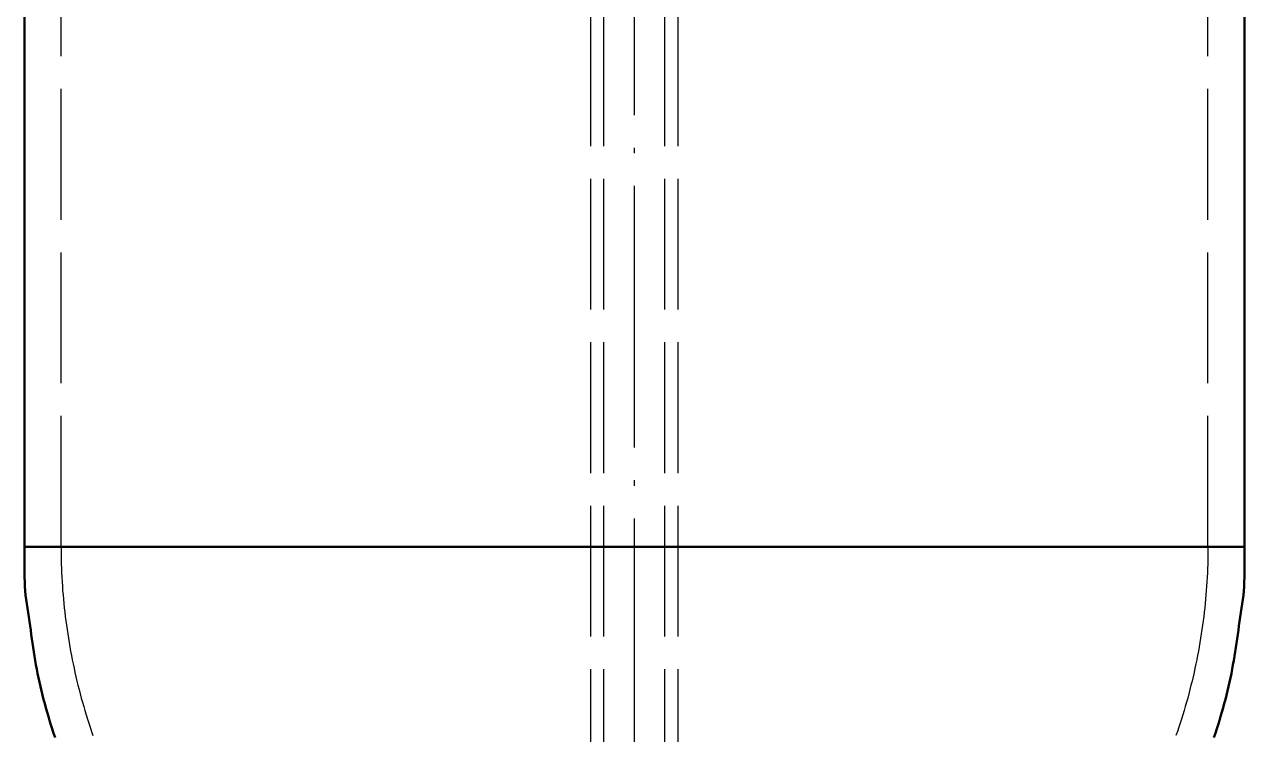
# Model space of a CAD drawing. Header units: millimetres. Extents: x 0 to 420, y 0 to 297.
# Drawn here: x 162.3 to 190.3, y 120.29 to 136.58 of the extents above; entities that cross this region are included whole.
import ezdxf

# ---------------------------------------------------------------- set-up
doc = ezdxf.new("R2010")
doc.units = ezdxf.units.MM
doc.linetypes.add('ISO02-TRAZOS', pattern=[3.75, 3, -0.75])
doc.linetypes.add('ISO04-TRAZO-PUNTO', pattern=[7.625, 6, -0.75, 0.125, -0.75])
for name, color, linetype, lineweight in [('01-VISIBLE', 7, 'CONTINUOUS', 50), ('02-OCULTA', 4, 'ISO02-TRAZOS', 25), ('03-EJE', 1, 'ISO04-TRAZO-PUNTO', 25)]:
    doc.layers.add(name, color=color, linetype=linetype, lineweight=lineweight)

msp = doc.modelspace()

# ---------------------------------------------------------------- linework, layer by layer
at = {"layer": '01-VISIBLE'}
for p, q in [((162.298, 124.6), (162.298, 159.04)), ((190.298, 124.6), (190.298, 159.04))]:
    msp.add_line(p, q, dxfattribs=at)
for points in [[(162.298, 124.6), (162.398, 124.6), (162.498, 124.6), (162.598, 124.6), (162.698, 124.6), (162.798, 124.6), (162.898, 124.6), (162.998, 124.6), (163.098, 124.6), (163.198, 124.6), (163.298, 124.6), (163.398, 124.6), (163.498, 124.6), (163.598, 124.6), (163.698, 124.6), (163.798, 124.6), (163.898, 124.6), (163.998, 124.6), (164.098, 124.6), (164.198, 124.6), (164.298, 124.6), (164.398, 124.6), (164.498, 124.6), (164.598, 124.6), (164.698, 124.6), (164.798, 124.6), (164.898, 124.6), (164.998, 124.6), (165.098, 124.6), (165.198, 124.6), (165.298, 124.6), (165.398, 124.6), (165.498, 124.6), (165.598, 124.6), (165.698, 124.6), (165.798, 124.6), (165.898, 124.6), (165.998, 124.6), (166.098, 124.6), (166.198, 124.6), (166.298, 124.6), (166.398, 124.6), (166.498, 124.6), (166.598, 124.6), (166.698, 124.6), (166.798, 124.6), (166.898, 124.6), (166.998, 124.6), (167.098, 124.6), (167.198, 124.6), (167.298, 124.6), (167.398, 124.6), (167.498, 124.6), (167.598, 124.6), (167.698, 124.6), (167.798, 124.6), (167.898, 124.6), (167.998, 124.6), (168.098, 124.6), (168.198, 124.6), (168.298, 124.6), (168.398, 124.6), (168.498, 124.6), (168.598, 124.6), (168.698, 124.6), (168.798, 124.6), (168.898, 124.6), (168.998, 124.6), (169.098, 124.6), (169.198, 124.6), (169.298, 124.6), (169.398, 124.6), (169.498, 124.6), (169.598, 124.6), (169.698, 124.6), (169.798, 124.6), (169.898, 124.6), (169.998, 124.6), (170.098, 124.6), (170.198, 124.6), (170.298, 124.6), (170.398, 124.6), (170.498, 124.6), (170.598, 124.6), (170.698, 124.6), (170.798, 124.6), (170.898, 124.6), (170.998, 124.6), (171.098, 124.6), (171.198, 124.6), (171.298, 124.6), (171.398, 124.6), (171.498, 124.6), (171.598, 124.6), (171.698, 124.6), (171.798, 124.6), (171.898, 124.6), (171.998, 124.6), (172.098, 124.6), (172.198, 124.6), (172.298, 124.6), (172.398, 124.6), (172.498, 124.6), (172.598, 124.6), (172.698, 124.6), (172.798, 124.6), (172.898, 124.6), (172.998, 124.6), (173.098, 124.6), (173.198, 124.6), (173.298, 124.6), (173.398, 124.6), (173.498, 124.6), (173.598, 124.6), (173.698, 124.6), (173.798, 124.6), (173.898, 124.6), (173.998, 124.6), (174.098, 124.6), (174.198, 124.6), (174.298, 124.6), (174.398, 124.6), (174.498, 124.6), (174.598, 124.6), (174.698, 124.6), (174.798, 124.6), (174.898, 124.6), (174.998, 124.6), (175.098, 124.6), (175.198, 124.6), (175.298, 124.6), (175.398, 124.6), (175.498, 124.6), (175.598, 124.6), (175.698, 124.6), (175.798, 124.6), (175.898, 124.6), (175.998, 124.6), (176.098, 124.6), (176.198, 124.6), (176.298, 124.6), (176.398, 124.6), (176.498, 124.6), (176.598, 124.6), (176.698, 124.6), (176.798, 124.6), (176.898, 124.6), (176.998, 124.6), (177.098, 124.6), (177.198, 124.6), (177.298, 124.6), (177.398, 124.6), (177.498, 124.6), (177.598, 124.6), (177.698, 124.6), (177.798, 124.6), (177.898, 124.6), (177.998, 124.6), (178.098, 124.6), (178.198, 124.6), (178.298, 124.6), (178.398, 124.6), (178.498, 124.6), (178.598, 124.6), (178.698, 124.6), (178.798, 124.6), (178.898, 124.6), (178.998, 124.6), (179.098, 124.6), (179.198, 124.6), (179.298, 124.6), (179.398, 124.6), (179.498, 124.6), (179.598, 124.6), (179.698, 124.6), (179.798, 124.6), (179.898, 124.6), (179.998, 124.6), (180.098, 124.6), (180.198, 124.6), (180.298, 124.6), (180.398, 124.6), (180.498, 124.6), (180.598, 124.6), (180.698, 124.6), (180.798, 124.6), (180.898, 124.6), (180.998, 124.6), (181.098, 124.6), (181.198, 124.6), (181.298, 124.6), (181.398, 124.6), (181.498, 124.6), (181.598, 124.6), (181.698, 124.6), (181.798, 124.6), (181.898, 124.6), (181.998, 124.6), (182.098, 124.6), (182.198, 124.6), (182.298, 124.6), (182.398, 124.6), (182.498, 124.6), (182.598, 124.6), (182.698, 124.6), (182.798, 124.6), (182.898, 124.6), (182.998, 124.6), (183.098, 124.6), (183.198, 124.6), (183.298, 124.6), (183.398, 124.6), (183.498, 124.6), (183.598, 124.6), (183.698, 124.6), (183.798, 124.6), (183.898, 124.6), (183.998, 124.6), (184.098, 124.6), (184.198, 124.6), (184.298, 124.6), (184.398, 124.6), (184.498, 124.6), (184.598, 124.6), (184.698, 124.6), (184.798, 124.6), (184.898, 124.6), (184.998, 124.6), (185.098, 124.6), (185.198, 124.6), (185.298, 124.6), (185.398, 124.6), (185.498, 124.6), (185.598, 124.6), (185.698, 124.6), (185.798, 124.6), (185.898, 124.6), (185.998, 124.6), (186.098, 124.6), (186.198, 124.6), (186.298, 124.6), (186.398, 124.6), (186.498, 124.6), (186.598, 124.6), (186.698, 124.6), (186.798, 124.6), (186.898, 124.6), (186.998, 124.6), (187.098, 124.6), (187.198, 124.6), (187.298, 124.6), (187.398, 124.6), (187.498, 124.6), (187.598, 124.6), (187.698, 124.6), (187.798, 124.6), (187.898, 124.6), (187.998, 124.6), (188.098, 124.6), (188.198, 124.6), (188.298, 124.6), (188.398, 124.6), (188.498, 124.6), (188.598, 124.6), (188.698, 124.6), (188.798, 124.6), (188.898, 124.6), (188.998, 124.6), (189.098, 124.6), (189.198, 124.6), (189.298, 124.6), (189.398, 124.6), (189.498, 124.6), (189.598, 124.6), (189.698, 124.6), (189.798, 124.6), (189.898, 124.6), (189.998, 124.6), (190.098, 124.6), (190.198, 124.6), (190.298, 124.6)], [(162.298, 124.6), (162.298, 124.499), (162.298, 124.398), (162.299, 124.297), (162.3, 124.196), (162.3, 124.094), (162.302, 123.993), (162.304, 123.892), (162.306, 123.791), (162.31, 123.69), (162.316, 123.589), (162.325, 123.488), (162.339, 123.388), (162.356, 123.288), (162.372, 123.188), (162.386, 123.088), (162.4, 122.988), (162.414, 122.888), (162.428, 122.788), (162.442, 122.688), (162.455, 122.587), (162.469, 122.487), (162.484, 122.387), (162.499, 122.287), (162.514, 122.187), (162.53, 122.087), (162.547, 121.987), (162.564, 121.888), (162.582, 121.788), (162.601, 121.689), (162.621, 121.59), (162.643, 121.491), (162.665, 121.392), (162.688, 121.294), (162.713, 121.196), (162.738, 121.098), (162.765, 121), (162.792, 120.903), (162.82, 120.805), (162.848, 120.708), (162.877, 120.612), (162.907, 120.515), (162.938, 120.419), (162.969, 120.322), (163.001, 120.226)], [(190.298, 124.6), (190.298, 124.499), (190.298, 124.398), (190.297, 124.297), (190.297, 124.196), (190.296, 124.094), (190.294, 123.993), (190.293, 123.892), (190.29, 123.791), (190.286, 123.69), (190.28, 123.589), (190.271, 123.488), (190.257, 123.388), (190.241, 123.288), (190.225, 123.188), (190.21, 123.088), (190.196, 122.988), (190.182, 122.888), (190.168, 122.788), (190.155, 122.688), (190.141, 122.587), (190.127, 122.487), (190.112, 122.387), (190.098, 122.287), (190.082, 122.187), (190.066, 122.087), (190.05, 121.987), (190.032, 121.888), (190.014, 121.788), (189.995, 121.689), (189.975, 121.59), (189.954, 121.491), (189.931, 121.392), (189.908, 121.294), (189.883, 121.196), (189.858, 121.098), (189.832, 121), (189.805, 120.903), (189.777, 120.805), (189.748, 120.708), (189.719, 120.612), (189.689, 120.515), (189.658, 120.419), (189.627, 120.322), (189.596, 120.226)]]:
    msp.add_lwpolyline(points, dxfattribs=at)
at = {"layer": '02-OCULTA'}
for p, q in [((175.298, 115.04), (175.298, 244.476)), ((175.598, 115.04), (175.598, 244.476)), ((176.998, 115.04), (176.998, 244.476)), ((177.298, 115.04), (177.298, 244.476)), ((163.138, 124.6), (163.138, 234.9)), ((189.458, 124.6), (189.458, 234.9))]:
    msp.add_line(p, q, dxfattribs=at)
for points in [[(176.298, 124.6), (176.198, 124.6), (176.098, 124.6), (175.998, 124.6), (175.898, 124.6), (175.798, 124.6), (175.698, 124.6), (175.598, 124.6), (175.498, 124.6), (175.398, 124.6), (175.298, 124.6), (175.198, 124.6), (175.098, 124.6), (174.998, 124.6), (174.898, 124.6), (174.798, 124.6), (174.698, 124.6), (174.598, 124.6), (174.498, 124.6), (174.398, 124.6), (174.298, 124.6), (174.198, 124.6), (174.098, 124.6), (173.998, 124.6), (173.898, 124.6), (173.798, 124.6), (173.698, 124.6), (173.598, 124.6), (173.498, 124.6), (173.398, 124.6), (173.298, 124.6), (173.198, 124.6), (173.098, 124.6), (172.998, 124.6), (172.898, 124.6), (172.798, 124.6), (172.698, 124.6), (172.598, 124.6), (172.498, 124.6), (172.398, 124.6), (172.298, 124.6), (172.198, 124.6), (172.098, 124.6), (171.998, 124.6), (171.898, 124.6), (171.798, 124.6), (171.698, 124.6), (171.598, 124.6), (171.498, 124.6), (171.398, 124.6), (171.298, 124.6), (171.198, 124.6), (171.098, 124.6), (170.998, 124.6), (170.898, 124.6), (170.798, 124.6), (170.698, 124.6), (170.598, 124.6), (170.498, 124.6), (170.398, 124.6), (170.298, 124.6), (170.198, 124.6), (170.098, 124.6), (169.998, 124.6), (169.898, 124.6), (169.798, 124.6), (169.698, 124.6), (169.598, 124.6), (169.498, 124.6), (169.398, 124.6), (169.298, 124.6), (169.198, 124.6), (169.098, 124.6), (168.998, 124.6), (168.898, 124.6), (168.798, 124.6), (168.698, 124.6), (168.598, 124.6), (168.498, 124.6), (168.398, 124.6), (168.298, 124.6), (168.198, 124.6), (168.098, 124.6), (167.998, 124.6), (167.898, 124.6), (167.798, 124.6), (167.698, 124.6), (167.598, 124.6), (167.498, 124.6), (167.398, 124.6), (167.298, 124.6), (167.198, 124.6), (167.098, 124.6), (166.998, 124.6), (166.898, 124.6), (166.798, 124.6), (166.698, 124.6), (166.598, 124.6), (166.498, 124.6), (166.398, 124.6), (166.298, 124.6), (166.198, 124.6), (166.098, 124.6), (165.998, 124.6), (165.898, 124.6), (165.798, 124.6), (165.698, 124.6), (165.598, 124.6), (165.498, 124.6), (165.398, 124.6), (165.298, 124.6), (165.198, 124.6), (165.098, 124.6), (164.998, 124.6), (164.898, 124.6), (164.798, 124.6), (164.698, 124.6), (164.598, 124.6), (164.498, 124.6), (164.398, 124.6), (164.298, 124.6), (164.198, 124.6), (164.098, 124.6), (163.998, 124.6), (163.898, 124.6), (163.798, 124.6), (163.698, 124.6), (163.598, 124.6), (163.498, 124.6), (163.398, 124.6), (163.298, 124.6), (163.198, 124.6), (163.098, 124.6), (162.998, 124.6), (162.898, 124.6), (162.798, 124.6), (162.698, 124.6), (162.598, 124.6), (162.498, 124.6), (162.398, 124.6), (162.298, 124.6)], [(176.298, 124.6), (176.198, 124.6), (176.097, 124.6), (175.997, 124.6), (175.896, 124.6), (175.796, 124.6), (175.695, 124.6), (175.595, 124.6), (175.494, 124.6), (175.394, 124.6), (175.294, 124.6), (175.193, 124.6), (175.093, 124.6), (174.992, 124.6), (174.892, 124.6), (174.791, 124.6), (174.691, 124.6), (174.59, 124.6), (174.49, 124.6), (174.389, 124.6), (174.289, 124.6), (174.189, 124.6), (174.088, 124.6), (173.988, 124.6), (173.887, 124.6), (173.787, 124.6), (173.686, 124.6), (173.586, 124.6), (173.485, 124.6), (173.385, 124.6), (173.284, 124.6), (173.184, 124.6), (173.083, 124.6), (172.983, 124.6), (172.883, 124.6), (172.782, 124.6), (172.682, 124.6), (172.581, 124.6), (172.481, 124.6), (172.38, 124.6), (172.28, 124.6), (172.179, 124.6), (172.079, 124.6), (171.978, 124.6), (171.878, 124.6), (171.778, 124.6), (171.677, 124.6), (171.577, 124.6), (171.476, 124.6), (171.376, 124.6), (171.275, 124.6), (171.175, 124.6), (171.074, 124.6), (170.974, 124.6), (170.873, 124.6), (170.773, 124.6), (170.673, 124.6), (170.572, 124.6), (170.472, 124.6), (170.371, 124.6), (170.271, 124.6), (170.17, 124.6), (170.07, 124.6), (169.969, 124.6), (169.869, 124.6), (169.768, 124.6), (169.668, 124.6), (169.567, 124.6), (169.467, 124.6), (169.367, 124.6), (169.266, 124.6), (169.166, 124.6), (169.065, 124.6), (168.965, 124.6), (168.864, 124.6), (168.764, 124.6), (168.663, 124.6), (168.563, 124.6), (168.462, 124.6), (168.362, 124.6), (168.262, 124.6), (168.161, 124.6), (168.061, 124.6), (167.96, 124.6), (167.86, 124.6), (167.759, 124.6), (167.659, 124.6), (167.558, 124.6), (167.458, 124.6), (167.357, 124.6), (167.257, 124.6), (167.156, 124.6), (167.056, 124.6), (166.956, 124.6), (166.855, 124.6), (166.755, 124.6), (166.654, 124.6), (166.554, 124.6), (166.453, 124.6), (166.353, 124.6), (166.252, 124.6), (166.152, 124.6), (166.051, 124.6), (165.951, 124.6), (165.851, 124.6), (165.75, 124.6), (165.65, 124.6), (165.549, 124.6), (165.449, 124.6), (165.348, 124.6), (165.248, 124.6), (165.147, 124.6), (165.047, 124.6), (164.946, 124.6), (164.846, 124.6), (164.745, 124.6), (164.645, 124.6), (164.545, 124.6), (164.444, 124.6), (164.344, 124.6), (164.243, 124.6), (164.143, 124.6), (164.042, 124.6), (163.942, 124.6), (163.841, 124.6), (163.741, 124.6), (163.64, 124.6), (163.54, 124.6), (163.44, 124.6), (163.339, 124.6), (163.239, 124.6), (163.138, 124.6)], [(163.138, 124.6), (163.238, 124.6), (163.338, 124.6), (163.438, 124.6), (163.538, 124.6), (163.639, 124.6), (163.739, 124.6), (163.839, 124.6), (163.939, 124.6), (164.039, 124.6), (164.139, 124.6), (164.239, 124.6), (164.339, 124.6), (164.439, 124.6), (164.539, 124.6), (164.639, 124.6), (164.739, 124.6), (164.839, 124.6), (164.94, 124.6), (165.04, 124.6), (165.14, 124.6), (165.24, 124.6), (165.34, 124.6), (165.44, 124.6), (165.54, 124.6), (165.64, 124.6), (165.74, 124.6), (165.84, 124.6), (165.94, 124.6), (166.04, 124.6), (166.14, 124.6), (166.241, 124.6), (166.341, 124.6), (166.441, 124.6), (166.541, 124.6), (166.641, 124.6), (166.741, 124.6), (166.841, 124.6), (166.941, 124.6), (167.041, 124.6), (167.141, 124.6), (167.241, 124.6), (167.341, 124.6), (167.441, 124.6), (167.542, 124.6), (167.642, 124.6), (167.742, 124.6), (167.842, 124.6), (167.942, 124.6), (168.042, 124.6), (168.142, 124.6), (168.242, 124.6), (168.342, 124.6), (168.442, 124.6), (168.542, 124.6), (168.642, 124.6), (168.742, 124.6), (168.842, 124.6), (168.943, 124.6), (169.043, 124.6), (169.143, 124.6), (169.243, 124.6), (169.343, 124.6), (169.443, 124.6), (169.543, 124.6), (169.643, 124.6), (169.743, 124.6), (169.843, 124.6), (169.943, 124.6), (170.043, 124.6), (170.143, 124.6), (170.244, 124.6), (170.344, 124.6), (170.444, 124.6), (170.544, 124.6), (170.644, 124.6), (170.744, 124.6), (170.844, 124.6), (170.944, 124.6), (171.044, 124.6), (171.144, 124.6), (171.244, 124.6), (171.344, 124.6), (171.444, 124.6), (171.545, 124.6), (171.645, 124.6), (171.745, 124.6), (171.845, 124.6), (171.945, 124.6), (172.045, 124.6), (172.145, 124.6), (172.245, 124.6), (172.345, 124.6), (172.445, 124.6), (172.545, 124.6), (172.645, 124.6), (172.745, 124.6), (172.846, 124.6), (172.946, 124.6), (173.046, 124.6), (173.146, 124.6), (173.246, 124.6), (173.346, 124.6), (173.446, 124.6), (173.546, 124.6), (173.646, 124.6), (173.746, 124.6), (173.846, 124.6), (173.946, 124.6), (174.046, 124.6), (174.147, 124.6), (174.247, 124.6), (174.347, 124.6), (174.447, 124.6), (174.547, 124.6), (174.647, 124.6), (174.747, 124.6), (174.847, 124.6), (174.947, 124.6), (175.047, 124.6), (175.147, 124.6), (175.247, 124.6), (175.347, 124.6), (175.448, 124.6), (175.548, 124.6), (175.648, 124.6), (175.748, 124.6), (175.848, 124.6), (175.948, 124.6), (176.048, 124.6), (176.148, 124.6), (176.248, 124.6), (176.348, 124.6), (176.448, 124.6), (176.548, 124.6), (176.648, 124.6), (176.748, 124.6), (176.849, 124.6), (176.949, 124.6), (177.049, 124.6), (177.149, 124.6), (177.249, 124.6), (177.349, 124.6), (177.449, 124.6), (177.549, 124.6), (177.649, 124.6), (177.749, 124.6), (177.849, 124.6), (177.949, 124.6), (178.049, 124.6), (178.15, 124.6), (178.25, 124.6), (178.35, 124.6), (178.45, 124.6), (178.55, 124.6), (178.65, 124.6), (178.75, 124.6), (178.85, 124.6), (178.95, 124.6), (179.05, 124.6), (179.15, 124.6), (179.25, 124.6), (179.35, 124.6), (179.451, 124.6), (179.551, 124.6), (179.651, 124.6), (179.751, 124.6), (179.851, 124.6), (179.951, 124.6), (180.051, 124.6), (180.151, 124.6), (180.251, 124.6), (180.351, 124.6), (180.451, 124.6), (180.551, 124.6), (180.651, 124.6), (180.752, 124.6), (180.852, 124.6), (180.952, 124.6), (181.052, 124.6), (181.152, 124.6), (181.252, 124.6), (181.352, 124.6), (181.452, 124.6), (181.552, 124.6), (181.652, 124.6), (181.752, 124.6), (181.852, 124.6), (181.952, 124.6), (182.053, 124.6), (182.153, 124.6), (182.253, 124.6), (182.353, 124.6), (182.453, 124.6), (182.553, 124.6), (182.653, 124.6), (182.753, 124.6), (182.853, 124.6), (182.953, 124.6), (183.053, 124.6), (183.153, 124.6), (183.253, 124.6), (183.354, 124.6), (183.454, 124.6), (183.554, 124.6), (183.654, 124.6), (183.754, 124.6), (183.854, 124.6), (183.954, 124.6), (184.054, 124.6), (184.154, 124.6), (184.254, 124.6), (184.354, 124.6), (184.454, 124.6), (184.554, 124.6), (184.655, 124.6), (184.755, 124.6), (184.855, 124.6), (184.955, 124.6), (185.055, 124.6), (185.155, 124.6), (185.255, 124.6), (185.355, 124.6), (185.455, 124.6), (185.555, 124.6), (185.655, 124.6), (185.755, 124.6), (185.855, 124.6), (185.955, 124.6), (186.056, 124.6), (186.156, 124.6), (186.256, 124.6), (186.356, 124.6), (186.456, 124.6), (186.556, 124.6), (186.656, 124.6), (186.756, 124.6), (186.856, 124.6), (186.956, 124.6), (187.056, 124.6), (187.156, 124.6), (187.256, 124.6), (187.357, 124.6), (187.457, 124.6), (187.557, 124.6), (187.657, 124.6), (187.757, 124.6), (187.857, 124.6), (187.957, 124.6), (188.057, 124.6), (188.157, 124.6), (188.257, 124.6), (188.357, 124.6), (188.457, 124.6), (188.557, 124.6), (188.658, 124.6), (188.758, 124.6), (188.858, 124.6), (188.958, 124.6), (189.058, 124.6), (189.158, 124.6), (189.258, 124.6), (189.358, 124.6), (189.458, 124.6)], [(163.138, 124.6), (163.139, 124.5), (163.14, 124.4), (163.142, 124.299), (163.144, 124.199), (163.148, 124.099), (163.152, 123.998), (163.157, 123.898), (163.163, 123.798), (163.169, 123.698), (163.176, 123.598), (163.184, 123.498), (163.193, 123.398), (163.203, 123.298), (163.213, 123.198), (163.224, 123.098), (163.236, 122.999), (163.249, 122.899), (163.262, 122.8), (163.276, 122.7), (163.291, 122.601), (163.307, 122.502), (163.323, 122.403), (163.34, 122.304), (163.358, 122.205), (163.377, 122.107), (163.396, 122.008), (163.416, 121.91), (163.437, 121.812), (163.459, 121.714), (163.481, 121.616), (163.504, 121.518), (163.528, 121.421), (163.553, 121.323), (163.578, 121.226), (163.604, 121.129), (163.631, 121.033), (163.659, 120.936), (163.687, 120.84), (163.716, 120.744), (163.746, 120.648), (163.776, 120.552), (163.807, 120.457), (163.839, 120.362), (163.872, 120.267)], [(190.298, 124.6), (190.197, 124.6), (190.097, 124.6), (189.996, 124.6), (189.895, 124.6), (189.795, 124.6), (189.694, 124.6), (189.593, 124.6), (189.492, 124.6), (189.392, 124.6), (189.291, 124.6), (189.19, 124.6), (189.09, 124.6), (188.989, 124.6), (188.888, 124.6), (188.787, 124.6), (188.687, 124.6), (188.586, 124.6), (188.485, 124.6), (188.384, 124.6), (188.284, 124.6), (188.183, 124.6), (188.082, 124.6), (187.982, 124.6), (187.881, 124.6), (187.78, 124.6), (187.679, 124.6), (187.579, 124.6), (187.478, 124.6), (187.377, 124.6), (187.277, 124.6), (187.176, 124.6), (187.075, 124.6), (186.974, 124.6), (186.874, 124.6), (186.773, 124.6), (186.672, 124.6), (186.572, 124.6), (186.471, 124.6), (186.37, 124.6), (186.269, 124.6), (186.169, 124.6), (186.068, 124.6), (185.967, 124.6), (185.867, 124.6), (185.766, 124.6), (185.665, 124.6), (185.564, 124.6), (185.464, 124.6), (185.363, 124.6), (185.262, 124.6), (185.161, 124.6), (185.061, 124.6), (184.96, 124.6), (184.859, 124.6), (184.759, 124.6), (184.658, 124.6), (184.557, 124.6), (184.456, 124.6), (184.356, 124.6), (184.255, 124.6), (184.154, 124.6), (184.054, 124.6), (183.953, 124.6), (183.852, 124.6), (183.751, 124.6), (183.651, 124.6), (183.55, 124.6), (183.449, 124.6), (183.349, 124.6), (183.248, 124.6), (183.147, 124.6), (183.046, 124.6), (182.946, 124.6), (182.845, 124.6), (182.744, 124.6), (182.643, 124.6), (182.543, 124.6), (182.442, 124.6), (182.341, 124.6), (182.241, 124.6), (182.14, 124.6), (182.039, 124.6), (181.938, 124.6), (181.838, 124.6), (181.737, 124.6), (181.636, 124.6), (181.536, 124.6), (181.435, 124.6), (181.334, 124.6), (181.233, 124.6), (181.133, 124.6), (181.032, 124.6), (180.931, 124.6), (180.831, 124.6), (180.73, 124.6), (180.629, 124.6), (180.528, 124.6), (180.428, 124.6), (180.327, 124.6), (180.226, 124.6), (180.125, 124.6), (180.025, 124.6), (179.924, 124.6), (179.823, 124.6), (179.723, 124.6), (179.622, 124.6), (179.521, 124.6), (179.42, 124.6), (179.32, 124.6), (179.219, 124.6), (179.118, 124.6), (179.018, 124.6), (178.917, 124.6), (178.816, 124.6), (178.715, 124.6), (178.615, 124.6), (178.514, 124.6), (178.413, 124.6), (178.313, 124.6), (178.212, 124.6), (178.111, 124.6), (178.01, 124.6), (177.91, 124.6), (177.809, 124.6), (177.708, 124.6), (177.608, 124.6), (177.507, 124.6), (177.406, 124.6), (177.305, 124.6), (177.205, 124.6), (177.104, 124.6), (177.003, 124.6), (176.902, 124.6), (176.802, 124.6), (176.701, 124.6), (176.6, 124.6), (176.5, 124.6), (176.399, 124.6), (176.298, 124.6)], [(189.458, 124.6), (189.358, 124.6), (189.257, 124.6), (189.157, 124.6), (189.056, 124.6), (188.956, 124.6), (188.855, 124.6), (188.755, 124.6), (188.654, 124.6), (188.554, 124.6), (188.454, 124.6), (188.353, 124.6), (188.253, 124.6), (188.152, 124.6), (188.052, 124.6), (187.951, 124.6), (187.851, 124.6), (187.75, 124.6), (187.65, 124.6), (187.549, 124.6), (187.449, 124.6), (187.349, 124.6), (187.248, 124.6), (187.148, 124.6), (187.047, 124.6), (186.947, 124.6), (186.846, 124.6), (186.746, 124.6), (186.645, 124.6), (186.545, 124.6), (186.444, 124.6), (186.344, 124.6), (186.243, 124.6), (186.143, 124.6), (186.043, 124.6), (185.942, 124.6), (185.842, 124.6), (185.741, 124.6), (185.641, 124.6), (185.54, 124.6), (185.44, 124.6), (185.339, 124.6), (185.239, 124.6), (185.138, 124.6), (185.038, 124.6), (184.938, 124.6), (184.837, 124.6), (184.737, 124.6), (184.636, 124.6), (184.536, 124.6), (184.435, 124.6), (184.335, 124.6), (184.234, 124.6), (184.134, 124.6), (184.033, 124.6), (183.933, 124.6), (183.833, 124.6), (183.732, 124.6), (183.632, 124.6), (183.531, 124.6), (183.431, 124.6), (183.33, 124.6), (183.23, 124.6), (183.129, 124.6), (183.029, 124.6), (182.928, 124.6), (182.828, 124.6), (182.727, 124.6), (182.627, 124.6), (182.527, 124.6), (182.426, 124.6), (182.326, 124.6), (182.225, 124.6), (182.125, 124.6), (182.024, 124.6), (181.924, 124.6), (181.823, 124.6), (181.723, 124.6), (181.622, 124.6), (181.522, 124.6), (181.422, 124.6), (181.321, 124.6), (181.221, 124.6), (181.12, 124.6), (181.02, 124.6), (180.919, 124.6), (180.819, 124.6), (180.718, 124.6), (180.618, 124.6), (180.517, 124.6), (180.417, 124.6), (180.316, 124.6), (180.216, 124.6), (180.116, 124.6), (180.015, 124.6), (179.915, 124.6), (179.814, 124.6), (179.714, 124.6), (179.613, 124.6), (179.513, 124.6), (179.412, 124.6), (179.312, 124.6), (179.211, 124.6), (179.111, 124.6), (179.011, 124.6), (178.91, 124.6), (178.81, 124.6), (178.709, 124.6), (178.609, 124.6), (178.508, 124.6), (178.408, 124.6), (178.307, 124.6), (178.207, 124.6), (178.106, 124.6), (178.006, 124.6), (177.905, 124.6), (177.805, 124.6), (177.705, 124.6), (177.604, 124.6), (177.504, 124.6), (177.403, 124.6), (177.303, 124.6), (177.202, 124.6), (177.102, 124.6), (177.001, 124.6), (176.901, 124.6), (176.8, 124.6), (176.7, 124.6), (176.6, 124.6), (176.499, 124.6), (176.399, 124.6), (176.298, 124.6)], [(189.458, 124.6), (189.458, 124.5), (189.457, 124.4), (189.455, 124.299), (189.452, 124.199), (189.449, 124.099), (189.444, 123.998), (189.439, 123.898), (189.434, 123.798), (189.427, 123.698), (189.42, 123.598), (189.412, 123.498), (189.403, 123.398), (189.394, 123.298), (189.383, 123.198), (189.372, 123.098), (189.36, 122.999), (189.348, 122.899), (189.334, 122.8), (189.32, 122.7), (189.305, 122.601), (189.29, 122.502), (189.273, 122.403), (189.256, 122.304), (189.238, 122.205), (189.22, 122.107), (189.2, 122.008), (189.18, 121.91), (189.159, 121.812), (189.138, 121.714), (189.115, 121.616), (189.092, 121.518), (189.068, 121.421), (189.044, 121.323), (189.018, 121.226), (188.992, 121.129), (188.965, 121.033), (188.938, 120.936), (188.909, 120.84), (188.88, 120.744), (188.851, 120.648), (188.82, 120.552), (188.789, 120.457), (188.757, 120.362), (188.724, 120.267)]]:
    msp.add_lwpolyline(points, dxfattribs=at)
at = {"layer": '03-EJE'}
msp.add_line((176.298, 104), (176.298, 251.876), dxfattribs=at)

doc.saveas('drawing.dxf')
